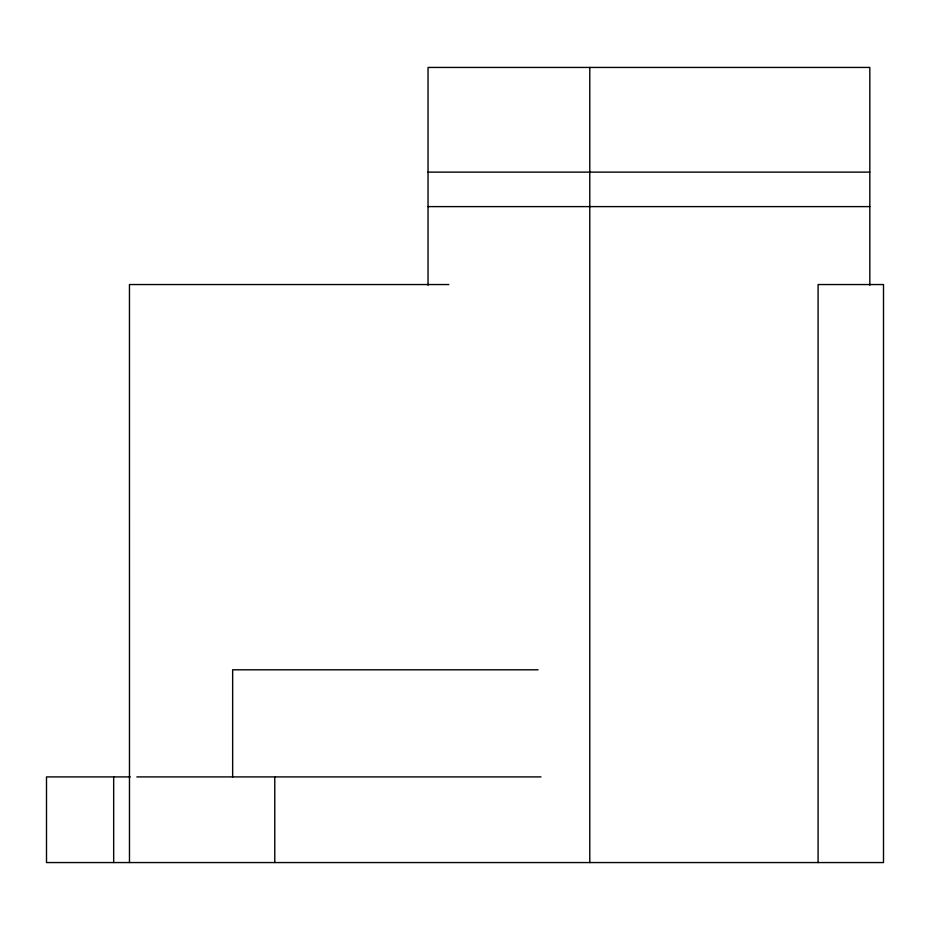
<?xml version="1.0" encoding="UTF-8"?>
<svg xmlns="http://www.w3.org/2000/svg" width="930" height="930" viewBox="0 0 930 930"><rect width="100%" height="100%" fill="white"/><g stroke="black" fill="none" stroke-linecap="round" stroke-linejoin="round"><path stroke-width="1.4" d="M428.044 172.12L869.829 172.12M428.044 206.611L869.829 206.611M448.841 284.545L129.456 284.545L129.479 862.563M538.086 669.798L232.651 669.798L232.651 777.05M130.293 776.91L46.5 776.91L46.5 862.563L883.5 862.563L883.5 284.545L818.086 284.545L818.086 862.563M136.838 776.91L540.993 776.91M869.829 285.254L869.829 67.437L428.044 67.437L428.044 285.254M589.783 67.437L589.783 862.563M274.769 776.91L274.769 862.563M113.669 776.91L113.669 862.563"/></g></svg>
